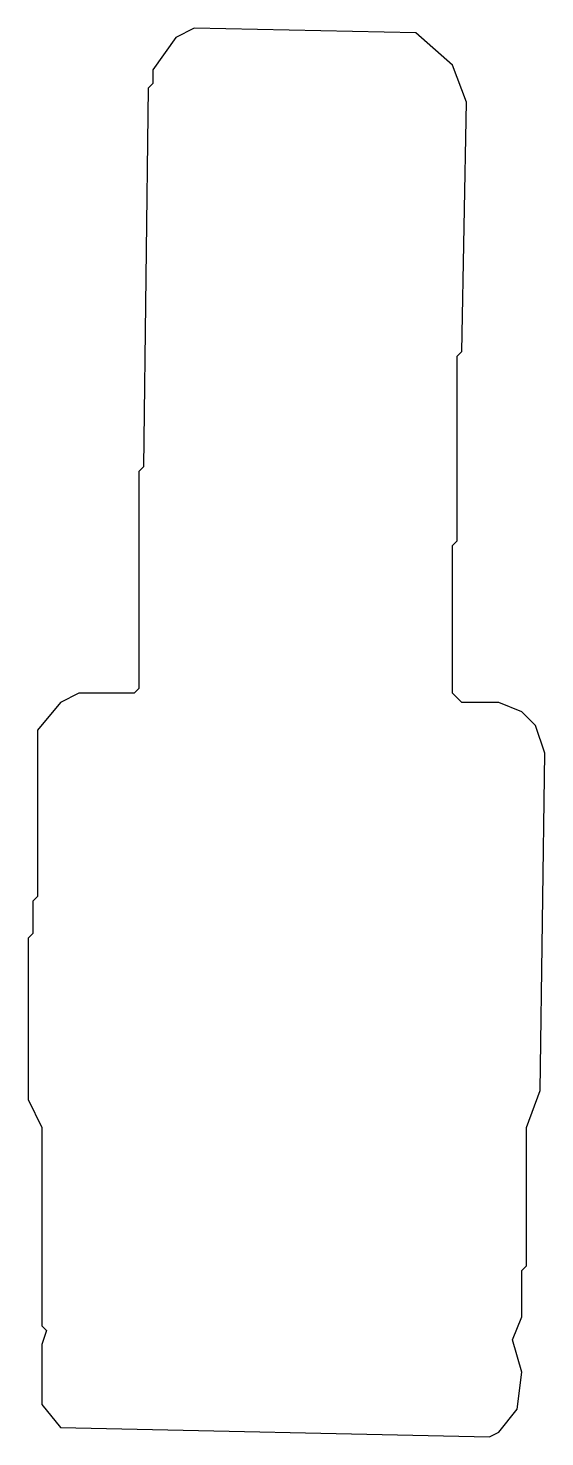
# Model space of a CAD drawing. Header units: metres. Extents: x 3.5 to 23.8, y 6.9 to 62.3.
import ezdxf

# ---------------------------------------------------------------- set-up
doc = ezdxf.new("R2010")
doc.units = ezdxf.units.M

msp = doc.modelspace()

# ---------------------------------------------------------------- linework, layer by layer
msp.add_lwpolyline([(4.724, 7.267), (21.62, 6.904), (21.983, 7.086), (22.71, 7.994), (22.892, 9.447), (22.528, 10.719), (22.892, 11.628), (22.892, 13.444), (23.073, 13.626), (23.073, 19.076), (23.618, 20.53), (23.8, 33.793), (23.437, 34.883), (22.892, 35.428), (21.983, 35.791), (20.53, 35.791), (20.167, 36.154), (20.167, 41.968), (20.348, 42.15), (20.348, 49.417), (20.53, 49.599), (20.712, 59.41), (20.167, 60.863), (18.713, 62.135), (9.992, 62.316), (9.266, 61.953), (8.357, 60.681), (8.357, 60.136), (8.176, 59.955), (7.994, 45.057), (7.812, 44.875), (7.812, 36.336), (7.631, 36.154), (5.45, 36.154), (4.724, 35.791), (3.815, 34.701), (3.815, 28.16), (3.634, 27.979), (3.634, 26.707), (3.452, 26.525), (3.452, 20.167), (3.997, 19.076), (3.997, 11.264), (4.179, 11.083), (3.997, 10.537), (3.997, 8.176), (4.724, 7.267)])

doc.saveas('drawing.dxf')
